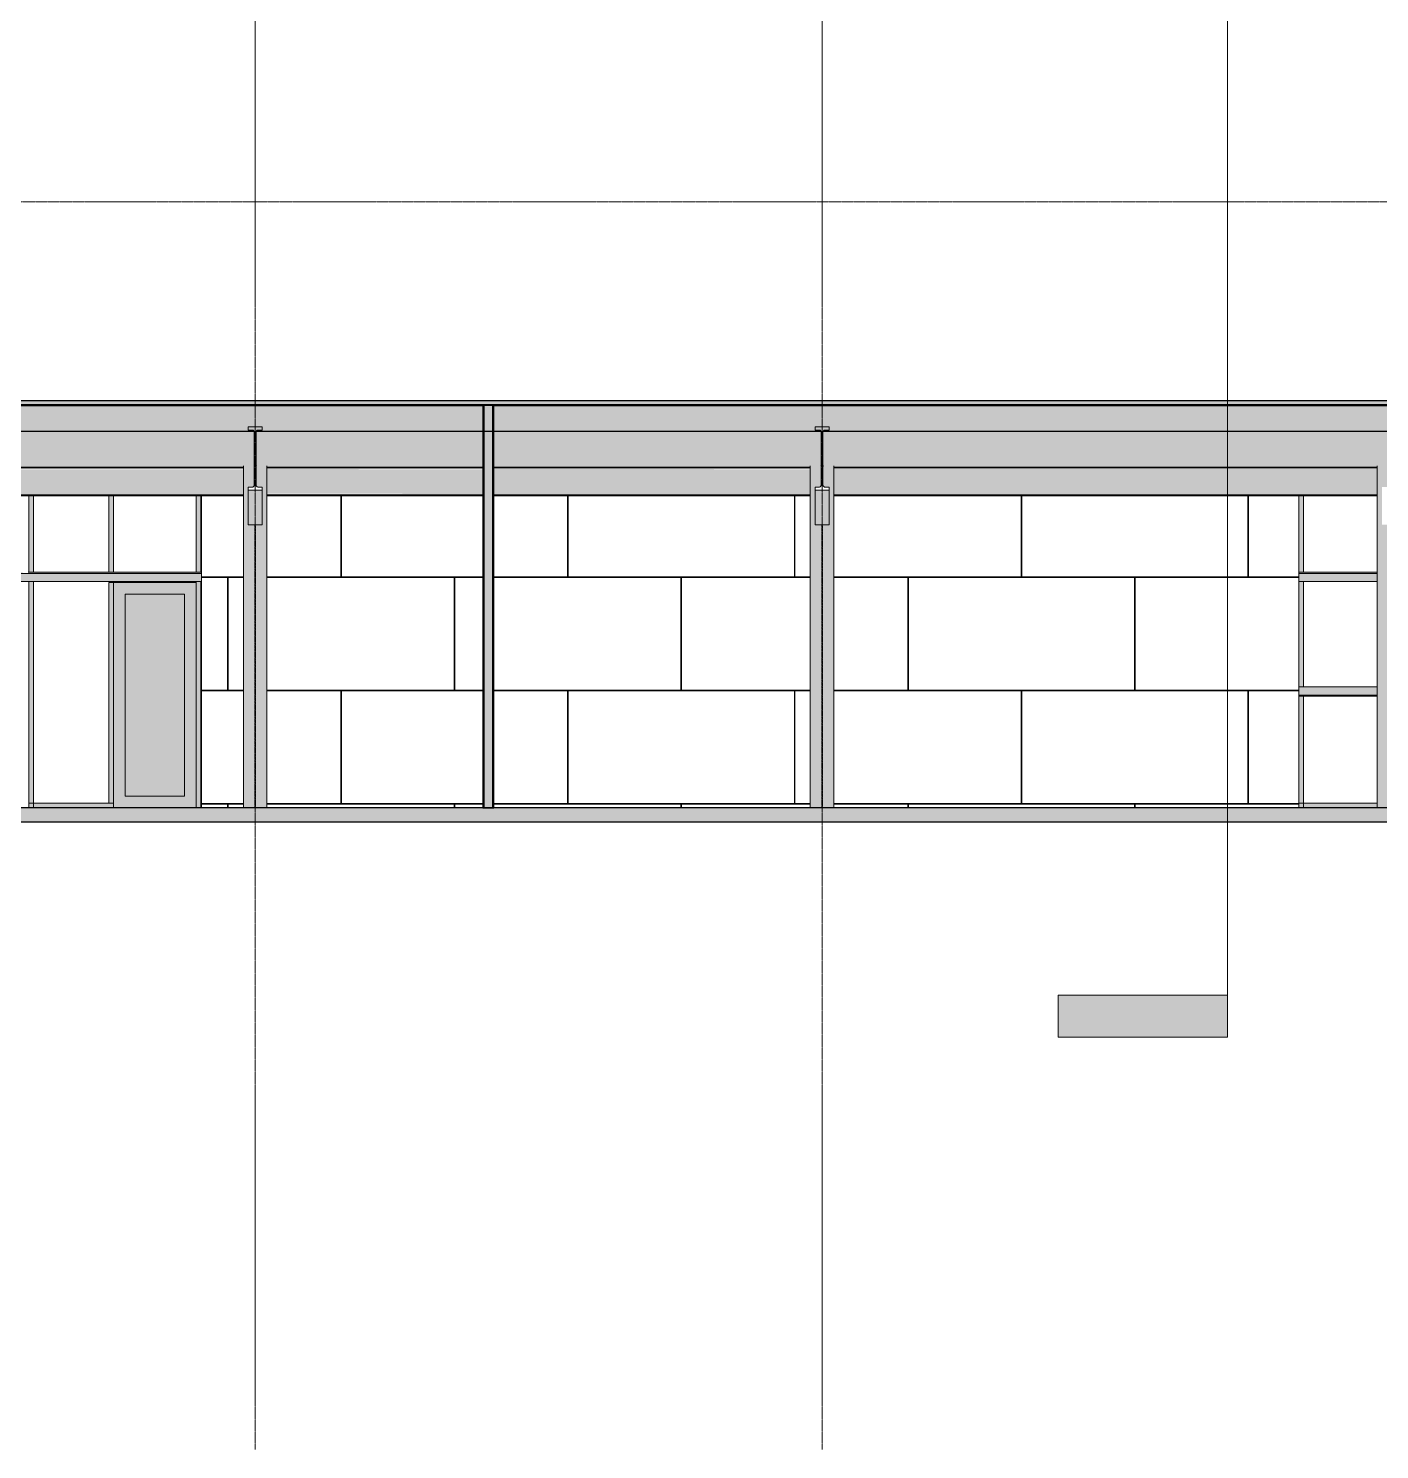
# Model space of a CAD drawing. Header units: inches. Extents: x -23227 to -2744, y -314 to 853.
# Drawn here: x -21723 to -21148, y -273 to 332 of the extents above; entities that cross this region are included whole.
import ezdxf

# ---------------------------------------------------------------- set-up
doc = ezdxf.new("R2010")
doc.units = ezdxf.units.IN
doc.header["$MEASUREMENT"] = 0
for name, pattern in [('Grid Line 1_2_', [0.875, 0.5, -0.125, 0.125, -0.125]), ('Grid Line 1_2__2_', [0.875, 0.5, -0.125, 0.125, -0.125]), ('Hidden 1_8_', [0.1875, 0.125, -0.0625])]:
    doc.linetypes.add(name, pattern=pattern)
for name, color, linetype, lineweight in [('A-CLNG', 13, 'Continuous', 9), ('A-CLNG-PATT', 13, 'Continuous', 9), ('A-DOOR', 31, 'Continuous', 9), ('A-FLOR', 192, 'Continuous', 9), ('A-FLOR-LEVL', 51, 'Continuous', 9), ('A-GLAZ-CWMG', 51, 'Continuous', 9), ('A-ROOF', 132, 'Continuous', 9), ('A-WALL', 113, 'Continuous', 9), ('A-WALL-PATT', 111, 'Continuous', 25), ('G-ANNO-SYMB', 111, 'Continuous', 9), ('I-WALL', 2, 'Continuous', 9), ('L-SITE-WALL', 31, 'Continuous', 9), ('S-BEAM', 12, 'Continuous', 9), ('S-COLS', 52, 'Continuous', 9), ('S-GRID', 1, 'Continuous', 9)]:
    doc.layers.add(name, color=color, linetype=linetype, lineweight=lineweight)
pattern_1 = [(45, (-21811.89, 94.61), (-19.007, 19.007), []), (45, (-21811.89, 123.41), (-19.007, 19.007), [])]

# ---------------------------------------------------------------- blocks, each defined once
blk = doc.blocks.new('Locker Rooms and Restrooms_rvt-1-Section 15')
at = {"layer": 'A-FLOR-LEVL', "linetype": 'Grid Line 1_2__2_'}
blk.add_line((-23227.37, 0), (-20361.6, 0), dxfattribs=at)
blk = doc.blocks.new('Struct_Xcel_Sports Complex_rvt-1-Section 15')
at = {"layer": 'A-FLOR'}
blk.add_hatch(color=254, dxfattribs=at).paths.add_polyline_path([(-22790.8, -6), (-20899.55, -6), (-20899.55, 0), (-22790.8, 0), (-22790.8, -1.56)], flags=0)
at = {"layer": 'A-FLOR', "color": 10, "lineweight": 25}
for p, q in [((-20899.55, 0), (-22790.8, 0)), ((-22790.8, -6), (-20899.55, -6))]:
    blk.add_line(p, q, dxfattribs=at)
blk = doc.blocks.new('W-Wide Flange-Column - B3_D-1279907-Section 15')
at = {"layer": 'S-COLS', "linetype": 'Hidden 1_8_'}
for p, q in [((-21143.96, 120.56), (-21143.96, 0)), ((-21143.65, 0), (-21143.65, 120.56))]:
    blk.add_line(p, q, dxfattribs=at)
blk = doc.blocks.new('W-Wide Flange - 2_-3_ deep-V1-Section 15')
at = {"layer": 'S-BEAM'}
h = blk.add_hatch(dxfattribs=at)
h.set_pattern_fill('FP_1', color=256, style=0, pattern_type=2)
h.set_pattern_definition(pattern_1)
h.paths.add_polyline_path([(-21623.3, 135.21), (-21623.3, 136.57), (-21625.24, 136.59), (-21625.59, 136.76), (-21625.84, 137.07), (-21625.93, 137.46), (-21625.91, 160.18), (-21625.73, 160.53), (-21625.42, 160.78), (-21625.04, 160.87), (-21623.3, 160.87), (-21623.3, 162.23), (-21629.3, 162.23), (-21629.3, 160.87), (-21627.37, 160.85), (-21627.01, 160.68), (-21626.77, 160.37), (-21626.68, 159.98), (-21626.7, 137.26), (-21626.87, 136.9), (-21627.18, 136.66), (-21627.57, 136.57), (-21629.3, 136.57), (-21629.3, 135.21), (-21625.08, 135.21)], flags=0)
for points in [[(-21625.93, 145.29), (-21625.84, 145.74), (-21625.93, 149.8)], [(-21629.3, 120.56), (-21623.3, 120.56), (-21623.3, 135.21), (-21629.3, 135.15)]]:
    blk.add_hatch(color=256, dxfattribs=at).paths.add_polyline_path(points, flags=0)
at = {"layer": 'S-BEAM', "lineweight": 15}
for p, q in [((-21623.3, 162.23), (-21629.3, 162.23)), ((-21629.3, 162.23), (-21629.3, 160.87)), ((-21629.3, 160.87), (-21627.57, 160.87)), ((-21626.68, 159.98), (-21626.68, 137.46)), ((-21625.93, 137.46), (-21625.93, 159.98)), ((-21625.04, 160.87), (-21623.3, 160.87)), ((-21623.3, 160.87), (-21623.3, 162.23)), ((-21627.57, 136.57), (-21629.3, 136.57)), ((-21629.3, 136.57), (-21629.3, 135.21)), ((-21629.3, 135.21), (-21623.3, 135.21)), ((-21623.3, 136.57), (-21625.04, 136.57)), ((-21623.3, 135.21), (-21623.3, 136.57))]:
    blk.add_line(p, q, dxfattribs=at)
at = {"layer": 'S-BEAM'}
for p, q in [((-21629.3, 120.56), (-21629.3, 135.21)), ((-21623.3, 120.56), (-21623.3, 135.21)), ((-21623.3, 120.56), (-21629.3, 120.56))]:
    blk.add_line(p, q, dxfattribs=at)
at = {"layer": 'S-BEAM', "lineweight": 15, "flags": 128}
for points in [[(-21627.57, 160.87), (-21627.37, 160.85), (-21627.18, 160.78), (-21627.01, 160.68), (-21626.87, 160.53), (-21626.77, 160.37), (-21626.7, 160.18), (-21626.68, 159.98)], [(-21625.93, 159.98), (-21625.91, 160.18), (-21625.84, 160.37), (-21625.73, 160.53), (-21625.59, 160.68), (-21625.42, 160.78), (-21625.24, 160.85), (-21625.04, 160.87)], [(-21626.68, 137.46), (-21626.7, 137.26), (-21626.77, 137.07), (-21626.87, 136.9), (-21627.01, 136.76), (-21627.18, 136.66), (-21627.37, 136.59), (-21627.57, 136.57)], [(-21625.04, 136.57), (-21625.24, 136.59), (-21625.42, 136.66), (-21625.59, 136.76), (-21625.73, 136.9), (-21625.84, 137.07), (-21625.91, 137.26), (-21625.93, 137.46)]]:
    blk.add_lwpolyline(points, dxfattribs=at)
at = {"layer": 'S-BEAM'}
for centre, major_axis, start_param, end_param in [((-21627.57, 145.29), (-0.89, 0), 3.141593, 3.665191), ((-21625.04, 145.29), (0.89, 0), 2.617994, 3.141593)]:
    blk.add_ellipse(centre, major_axis=major_axis, ratio=0.999133, start_param=start_param, end_param=end_param, dxfattribs=at)
blk = doc.blocks.new('W-Wide Flange - 2_-3_ deep-V2-Section 15')
at = {"layer": 'S-BEAM'}
h = blk.add_hatch(dxfattribs=at)
h.set_pattern_fill('FP_1', color=256, style=0, pattern_type=2)
h.set_pattern_definition(pattern_1)
h.paths.add_polyline_path([(-21388.05, 135.21), (-21382.05, 135.21), (-21382.05, 136.57), (-21383.99, 136.59), (-21384.34, 136.76), (-21384.59, 137.07), (-21384.68, 137.46), (-21384.66, 160.18), (-21384.48, 160.53), (-21384.17, 160.78), (-21383.79, 160.87), (-21382.05, 160.87), (-21382.05, 162.23), (-21388.05, 162.23), (-21388.05, 160.87), (-21386.12, 160.85), (-21385.76, 160.68), (-21385.52, 160.37), (-21385.43, 159.98), (-21385.45, 137.26), (-21385.62, 136.9), (-21385.93, 136.66), (-21386.32, 136.57), (-21388.05, 136.57)], flags=0)
for points in [[(-21384.68, 145.29), (-21384.59, 145.74), (-21384.68, 149.8)], [(-21382.05, 120.56), (-21382.05, 135.21), (-21388.05, 135.15), (-21388.05, 120.56)]]:
    blk.add_hatch(color=256, dxfattribs=at).paths.add_polyline_path(points, flags=0)
at = {"layer": 'S-BEAM', "lineweight": 15}
for p, q in [((-21382.05, 162.23), (-21388.05, 162.23)), ((-21388.05, 162.23), (-21388.05, 160.87)), ((-21388.05, 160.87), (-21386.32, 160.87)), ((-21385.43, 159.98), (-21385.43, 137.46)), ((-21384.68, 137.46), (-21384.68, 159.98)), ((-21383.79, 160.87), (-21382.05, 160.87)), ((-21382.05, 160.87), (-21382.05, 162.23)), ((-21386.32, 136.57), (-21388.05, 136.57)), ((-21388.05, 136.57), (-21388.05, 135.21)), ((-21388.05, 135.21), (-21382.05, 135.21)), ((-21382.05, 136.57), (-21383.79, 136.57)), ((-21382.05, 135.21), (-21382.05, 136.57))]:
    blk.add_line(p, q, dxfattribs=at)
at = {"layer": 'S-BEAM'}
for p, q in [((-21388.05, 120.56), (-21388.05, 135.21)), ((-21382.05, 120.56), (-21382.05, 135.21)), ((-21382.05, 120.56), (-21388.05, 120.56))]:
    blk.add_line(p, q, dxfattribs=at)
at = {"layer": 'S-BEAM', "lineweight": 15, "flags": 128}
for points in [[(-21386.32, 160.87), (-21386.12, 160.85), (-21385.93, 160.78), (-21385.76, 160.68), (-21385.62, 160.53), (-21385.52, 160.37), (-21385.45, 160.18), (-21385.43, 159.98)], [(-21384.68, 159.98), (-21384.66, 160.18), (-21384.59, 160.37), (-21384.48, 160.53), (-21384.34, 160.68), (-21384.17, 160.78), (-21383.99, 160.85), (-21383.79, 160.87)], [(-21385.43, 137.46), (-21385.45, 137.26), (-21385.52, 137.07), (-21385.62, 136.9), (-21385.76, 136.76), (-21385.93, 136.66), (-21386.12, 136.59), (-21386.32, 136.57)], [(-21383.79, 136.57), (-21383.99, 136.59), (-21384.17, 136.66), (-21384.34, 136.76), (-21384.48, 136.9), (-21384.59, 137.07), (-21384.66, 137.26), (-21384.68, 137.46)]]:
    blk.add_lwpolyline(points, dxfattribs=at)
at = {"layer": 'S-BEAM'}
for centre, major_axis, start_param, end_param in [((-21386.32, 145.29), (-0.89, 0), 3.141593, 3.665191), ((-21383.79, 145.29), (0.89, 0), 2.617994, 3.141593)]:
    blk.add_ellipse(centre, major_axis=major_axis, ratio=0.999133, start_param=start_param, end_param=end_param, dxfattribs=at)
blk = doc.blocks.new('Girt_C - 8_D-1253502-Section 15')
at = {"layer": 'S-BEAM'}
h = blk.add_hatch(color=256, dxfattribs=at)
h.paths.add_polyline_path([(-21988.21, 96.51), (-21945.96, 96.51), (-21940.33, 99.82), (-22036.16, 99.82), (-22030.53, 96.51), (-22026.95, 96.51)], flags=0)
h.paths.add_polyline_path([(-21148.8, 96.51), (-21148.8, 99.82), (-21182.12, 99.82), (-21182.12, 96.51), (-21174.8, 96.51)], flags=0)
h.paths.add_polyline_path([(-22569.22, 96.51), (-22548.05, 96.51), (-22548.05, 98), (-22613.05, 98), (-22613.05, 96.51)], flags=0)
h.paths.add_polyline_path([(-22336.55, 96.51), (-22113.8, 96.51), (-22113.8, 99.82), (-22336.55, 99.82)], flags=0)
h.paths.add_polyline_path([(-21649.18, 96.51), (-21649.18, 99.82), (-21862.55, 99.82), (-21862.55, 96.51), (-21717.08, 96.51)], flags=0)
h.paths.add_polyline_path([(-22032.5, 96.51), (-22038.13, 99.82), (-22103.8, 99.82), (-22103.8, 96.51)], flags=0)
h.paths.add_polyline_path([(-21872.55, 96.51), (-21872.55, 99.82), (-21938.36, 99.82), (-21943.99, 96.51)], flags=0)
h = blk.add_hatch(color=256, dxfattribs=at)
h.paths.add_polyline_path([(-21940.33, 99.82), (-21939.51, 100.3), (-22036.98, 100.3), (-22036.16, 99.82), (-21949.48, 99.82)], flags=0)
h.paths.add_polyline_path([(-21148.8, 99.82), (-21148.8, 100.3), (-21182.12, 100.3), (-21182.12, 99.82), (-21174.8, 99.82)], flags=0)
h.paths.add_polyline_path([(-22259.35, 99.82), (-22113.8, 99.82), (-22113.8, 100.3), (-22336.55, 100.3), (-22336.55, 99.82)], flags=0)
h.paths.add_polyline_path([(-22038.13, 99.82), (-22038.95, 100.3), (-22103.8, 100.3), (-22103.8, 99.82)], flags=0)
h.paths.add_polyline_path([(-21649.18, 99.82), (-21649.18, 100.3), (-21722.93, 100.3), (-21722.93, 99.82), (-21717.08, 99.82)], flags=0)
h.paths.add_polyline_path([(-21725.27, 99.82), (-21725.27, 100.3), (-21862.55, 100.3), (-21862.55, 99.82), (-21794.54, 99.82)], flags=0)
h.paths.add_polyline_path([(-21872.55, 99.82), (-21872.55, 100.3), (-21937.54, 100.3), (-21938.36, 99.82)], flags=0)
h = blk.add_hatch(color=256, dxfattribs=at)
h.paths.add_polyline_path([(-21148.8, 96.32), (-21148.8, 96.51), (-21182.12, 96.49), (-21182.12, 96.32), (-21174.8, 96.32)], flags=0)
h.paths.add_polyline_path([(-22026.95, 96.32), (-21946.18, 96.38), (-21945.96, 96.51), (-22030.4, 96.43), (-22030.21, 96.32)], flags=0)
h.paths.add_polyline_path([(-22259.35, 96.32), (-22113.8, 96.38), (-22113.8, 96.51), (-22336.55, 96.51), (-22336.55, 96.32)], flags=0)
h.paths.add_polyline_path([(-22613.05, 96.32), (-22548.05, 96.39), (-22548.05, 96.51), (-22613.05, 96.51), (-22613.05, 96.33)], flags=0)
h.paths.add_polyline_path([(-21794.54, 96.32), (-21725.27, 96.38), (-21725.27, 96.51), (-21862.55, 96.44), (-21862.55, 96.32)], flags=0)
h.paths.add_polyline_path([(-22103.8, 96.32), (-22032.28, 96.38), (-22032.5, 96.51), (-22103.8, 96.42), (-22103.8, 96.34)], flags=0)
h.paths.add_polyline_path([(-21649.18, 96.32), (-21649.18, 96.51), (-21722.93, 96.45), (-21722.93, 96.32), (-21717.08, 96.32)], flags=0)
h.paths.add_polyline_path([(-21944.31, 96.32), (-21872.55, 96.38), (-21872.55, 96.51), (-21944.11, 96.43), (-21944.26, 96.34)], flags=0)
for p, q in [((-21649.18, 99.82), (-21862.55, 99.82)), ((-21649.18, 100.3), (-21722.93, 100.3)), ((-21148.8, 100.3), (-21182.12, 100.3)), ((-21148.8, 99.82), (-21182.12, 99.82)), ((-21862.55, 96.32), (-21649.18, 96.32)), ((-21182.12, 96.32), (-21148.8, 96.32))]:
    blk.add_line(p, q, dxfattribs=at)
blk = doc.blocks.new('Rectangular Mullion - Exterior 2_ x 4_5_-1146634-Section 15')
at = {"layer": 'A-GLAZ-CWMG'}
blk.add_hatch(color=256, dxfattribs=at).paths.add_polyline_path([(-22336.55, 100.3), (-22334.55, 100.3), (-22334.55, 132.85), (-22336.55, 132.85), (-22336.55, 115.62)], flags=0)
blk.add_line((-22334.55, 100.3), (-22334.55, 132.85), dxfattribs=at)
blk = doc.blocks.new('Rectangular Mullion - Exterior 2_ x 4_5_-V5-Section 15')
at = {"layer": 'A-GLAZ-CWMG'}
h = blk.add_hatch(color=256, dxfattribs=at)
h.paths.add_polyline_path([(-21182.12, 0), (-21180.12, 0), (-21180.12, 47.57), (-21182.12, 47.57)], flags=0)
h.paths.add_polyline_path([(-21182.12, 51.55), (-21180.12, 51.55), (-21180.12, 96.32), (-21182.12, 96.32), (-21182.12, 76.56)], flags=0)
for p, q in [((-21180.12, 51.53), (-21180.12, 96.32)), ((-21180.12, 0), (-21180.12, 47.57))]:
    blk.add_line(p, q, dxfattribs=at)
blk = doc.blocks.new('W-Wide Flange - W12X19-1098423-Section 15')
at = {"layer": 'S-BEAM'}
h = blk.add_hatch(color=256, dxfattribs=at)
h.paths.add_polyline_path([(-22538.05, 144.7), (-22356.05, 144.7), (-22356.05, 145.05), (-22538.05, 145.05), (-22538.05, 144.92)], flags=0)
h.paths.add_polyline_path([(-21852.65, 144.7), (-21631.3, 144.7), (-21631.3, 145.05), (-21862.55, 145.05), (-21862.55, 144.7), (-21862.33, 144.7)], flags=0)
h.paths.add_polyline_path([(-20908.05, 144.7), (-20908.05, 145.05), (-21138.8, 145.05), (-21138.8, 144.7), (-20908.51, 144.7)], flags=0)
h.paths.add_polyline_path([(-22344.05, 144.7), (-22113.8, 144.7), (-22113.8, 145.05), (-22344.05, 145.05), (-22344.05, 144.92)], flags=0)
h.paths.add_polyline_path([(-21148.8, 144.7), (-21148.8, 145.05), (-21380.05, 145.05), (-21380.05, 144.7), (-21155.44, 144.7)], flags=0)
h.paths.add_polyline_path([(-21390.05, 144.7), (-21390.05, 145.05), (-21524.68, 145.05), (-21524.68, 144.7), (-21407.21, 144.7)], flags=0)
h.paths.add_polyline_path([(-22103.8, 144.7), (-21872.55, 144.7), (-21872.55, 145.05), (-22103.8, 145.05), (-22103.8, 144.92)], flags=0)
h.paths.add_polyline_path([(-21529.43, 144.7), (-21529.43, 145.05), (-21621.3, 145.05), (-21621.3, 144.7), (-21562.14, 144.7)], flags=0)
h = blk.add_hatch(color=256, dxfattribs=at)
h.paths.add_polyline_path([(-22538.05, 144.18), (-22356.05, 144.18), (-22356.05, 144.7), (-22538.05, 144.62), (-22538.05, 144.3)], flags=0)
h.paths.add_polyline_path([(-21484.67, 144.18), (-21390.05, 144.21), (-21390.05, 144.7), (-21524.68, 144.63), (-21524.68, 144.18), (-21523.41, 144.18)], flags=0)
h.paths.add_polyline_path([(-21862.55, 144.18), (-21631.3, 144.23), (-21631.3, 144.7), (-21862.55, 144.63), (-21862.55, 144.25)], flags=0)
h.paths.add_polyline_path([(-21621.3, 144.18), (-21529.43, 144.22), (-21529.43, 144.7), (-21621.3, 144.63), (-21621.3, 144.23)], flags=0)
h.paths.add_polyline_path([(-20908.05, 144.18), (-20908.05, 144.7), (-21138.8, 144.63), (-21138.8, 144.18), (-20908.51, 144.18)], flags=0)
h.paths.add_polyline_path([(-22344.05, 144.18), (-22113.8, 144.26), (-22113.8, 144.7), (-22344.05, 144.63), (-22344.05, 144.28)], flags=0)
h.paths.add_polyline_path([(-21872.55, 144.18), (-21872.55, 144.7), (-22103.8, 144.63), (-22103.8, 144.18), (-21891.38, 144.18)], flags=0)
h.paths.add_polyline_path([(-21380.05, 144.18), (-21148.8, 144.19), (-21148.8, 144.7), (-21380.05, 144.63), (-21380.05, 144.21)], flags=0)
h = blk.add_hatch(color=256, dxfattribs=at)
h.paths.add_polyline_path([(-21631.3, 133.73), (-21631.3, 144.18), (-21862.55, 144.18), (-21862.55, 133.73), (-21639.61, 133.73)], flags=0)
h.paths.add_polyline_path([(-21523.41, 133.73), (-21390.05, 133.73), (-21390.05, 144.18), (-21524.68, 144.18), (-21524.68, 133.73)], flags=0)
h.paths.add_polyline_path([(-21529.43, 133.73), (-21529.43, 144.18), (-21621.3, 144.18), (-21621.3, 133.73), (-21562.14, 133.73)], flags=0)
h.paths.add_polyline_path([(-20908.05, 133.73), (-20908.05, 144.18), (-21138.8, 144.18), (-21138.8, 133.73), (-20913.35, 133.73)], flags=0)
h.paths.add_polyline_path([(-21380.05, 133.73), (-21148.8, 133.73), (-21148.8, 144.18), (-21380.05, 144.18), (-21380.05, 135.15)], flags=0)
h.paths.add_polyline_path([(-21910.75, 133.73), (-21872.55, 133.73), (-21872.55, 144.18), (-22103.8, 144.18), (-22103.8, 133.73), (-21949.48, 133.73)], flags=0)
h.paths.add_polyline_path([(-22113.8, 133.73), (-22113.8, 144.18), (-22344.05, 144.18), (-22344.05, 133.73), (-22143.15, 133.73)], flags=0)
h.paths.add_polyline_path([(-22538.05, 133.73), (-22356.05, 133.73), (-22356.05, 144.18), (-22538.05, 144.18), (-22538.05, 135.15)], flags=0)
h = blk.add_hatch(color=256, dxfattribs=at)
h.paths.add_polyline_path([(-21484.67, 133.2), (-21390.05, 133.27), (-21390.05, 133.73), (-21524.68, 133.73), (-21524.68, 133.2), (-21523.41, 133.2)], flags=0)
h.paths.add_polyline_path([(-20908.05, 133.2), (-20908.05, 133.73), (-21138.8, 133.73), (-21138.8, 133.2), (-20913.35, 133.2)], flags=0)
h.paths.add_polyline_path([(-21910.75, 133.2), (-21872.55, 133.27), (-21872.55, 133.73), (-22103.8, 133.68), (-22103.8, 133.2), (-21949.48, 133.2)], flags=0)
h.paths.add_polyline_path([(-21862.55, 133.2), (-21631.3, 133.27), (-21631.3, 133.73), (-21862.55, 133.66), (-21862.55, 133.21)], flags=0)
h.paths.add_polyline_path([(-22538.05, 133.2), (-22356.05, 133.27), (-22356.05, 133.73), (-22538.05, 133.71), (-22538.05, 133.22)], flags=0)
h.paths.add_polyline_path([(-21148.8, 133.2), (-21148.8, 133.73), (-21380.05, 133.73), (-21380.05, 133.2), (-21174.8, 133.2)], flags=0)
h.paths.add_polyline_path([(-21621.3, 133.2), (-21529.43, 133.27), (-21529.43, 133.73), (-21621.3, 133.64), (-21621.3, 133.21)], flags=0)
h.paths.add_polyline_path([(-22113.8, 133.2), (-22113.8, 133.73), (-22344.05, 133.7), (-22344.05, 133.2), (-22143.15, 133.2)], flags=0)
h = blk.add_hatch(color=256, dxfattribs=at)
h.paths.add_polyline_path([(-21639.61, 132.85), (-21631.3, 132.85), (-21631.3, 133.2), (-21862.55, 133.2), (-21862.55, 132.85), (-21678.34, 132.85)], flags=0)
h.paths.add_polyline_path([(-20908.05, 132.85), (-20908.05, 133.2), (-21138.8, 133.2), (-21138.8, 132.85), (-20913.35, 132.85)], flags=0)
h.paths.add_polyline_path([(-22530.49, 132.85), (-22356.05, 132.85), (-22356.05, 133.2), (-22538.05, 133.2), (-22538.05, 132.85)], flags=0)
h.paths.add_polyline_path([(-22344.05, 132.85), (-22113.8, 132.85), (-22113.8, 133.2), (-22344.05, 133.2)], flags=0)
h.paths.add_polyline_path([(-21148.8, 132.85), (-21148.8, 133.2), (-21380.05, 133.2), (-21380.05, 132.85), (-21174.8, 132.85)], flags=0)
h.paths.add_polyline_path([(-22103.8, 132.85), (-21872.55, 132.85), (-21872.55, 133.2), (-22103.8, 133.2)], flags=0)
h.paths.add_polyline_path([(-21390.05, 132.85), (-21390.05, 133.2), (-21524.68, 133.2), (-21524.68, 132.85), (-21407.21, 132.85)], flags=0)
h.paths.add_polyline_path([(-21529.43, 132.85), (-21529.43, 133.2), (-21621.3, 133.2), (-21621.3, 132.85), (-21562.14, 132.85)], flags=0)
for p, q in [((-21631.3, 145.05), (-21862.55, 145.05)), ((-21631.3, 144.7), (-21862.55, 144.7)), ((-21529.43, 145.05), (-21621.3, 145.05)), ((-21529.43, 144.7), (-21621.3, 144.7)), ((-21390.05, 145.05), (-21524.68, 145.05)), ((-21390.05, 144.7), (-21524.68, 144.7)), ((-21148.8, 145.05), (-21380.05, 145.05)), ((-21148.8, 144.7), (-21380.05, 144.7)), ((-21862.55, 133.2), (-21631.3, 133.2)), ((-21621.3, 133.2), (-21529.43, 133.2)), ((-21524.68, 133.2), (-21390.05, 133.2)), ((-21380.05, 133.2), (-21148.8, 133.2)), ((-21631.3, 132.85), (-21862.55, 132.85)), ((-21529.43, 132.85), (-21621.3, 132.85)), ((-21390.05, 132.85), (-21524.68, 132.85)), ((-21148.8, 132.85), (-21380.05, 132.85))]:
    blk.add_line(p, q, dxfattribs=at)
blk = doc.blocks.new('Girt_C - 8_D-1267882-Section 15')
at = {"layer": 'S-BEAM'}
for points in [[(-21174.8, 51.37), (-21148.8, 51.4), (-21148.8, 51.55), (-21182.12, 51.49), (-21182.12, 51.37)], [(-21148.8, 48.05), (-21148.8, 51.37), (-21182.12, 51.37), (-21182.12, 48.05), (-21174.8, 48.05)], [(-21148.8, 47.57), (-21148.8, 48.05), (-21182.12, 48.05), (-21182.12, 47.57), (-21174.8, 47.57)], [(-21148.8, 47.57), (-21148.8, 47.57), (-21174.8, 47.57)]]:
    blk.add_hatch(color=256, dxfattribs=at).paths.add_polyline_path(points, flags=0)
for p, q in [((-21148.8, 51.55), (-21182.12, 51.55)), ((-21182.12, 48.05), (-21148.8, 48.05)), ((-21148.8, 47.57), (-21182.12, 47.57))]:
    blk.add_line(p, q, dxfattribs=at)
blk = doc.blocks.new('Rectangular Mullion - Exterior 2_ x 4_5_-V8-Section 15')
at = {"layer": 'A-GLAZ-CWMG'}
blk.add_hatch(color=256, dxfattribs=at).paths.add_polyline_path([(-21174.8, 0), (-21148.8, 0), (-21148.8, 2), (-21182.12, 2), (-21182.12, 0)], flags=0)
blk.add_line((-21148.8, 2), (-21182.12, 2), dxfattribs=at)
blk = doc.blocks.new('Door_Single_Storefront - one-1142389-Section 15')
at = {"layer": 'A-DOOR'}
h = blk.add_hatch(color=256, dxfattribs=at)
h.paths.add_polyline_path([(-21686.62, 0), (-21651.43, 0), (-21651.43, 96), (-21686.62, 96), (-21686.62, 2)], flags=0)
h.paths.add_polyline_path([(-21656.43, 5), (-21681.62, 5), (-21681.62, 91), (-21656.43, 91), (-21656.43, 76.56)], flags=0)
blk.add_hatch(color=256, dxfattribs=at).paths.add_polyline_path([(-21681.62, 5), (-21656.43, 5), (-21656.43, 91), (-21681.62, 91), (-21681.62, 30.19)], flags=0)
for p, q in [((-21651.43, 96), (-21686.62, 96)), ((-21681.62, 5), (-21681.62, 91)), ((-21681.62, 91), (-21656.43, 91)), ((-21656.43, 91), (-21656.43, 5)), ((-21656.43, 5), (-21681.62, 5))]:
    blk.add_line(p, q, dxfattribs=at)
blk = doc.blocks.new('Rectangular Mullion - Exterior 2_ x 4_5_-1354325-Section 15')
at = {"layer": 'A-GLAZ-CWMG'}
blk.add_hatch(color=256, dxfattribs=at).paths.add_polyline_path([(-21717.08, 0), (-21686.62, 0), (-21686.62, 2), (-21722.68, 2), (-21722.68, 0)], flags=0)
for p, q in [((-21722.68, 0), (-21722.68, 2)), ((-21722.68, 2), (-21686.62, 2)), ((-21686.62, 2), (-21686.62, 0))]:
    blk.add_line(p, q, dxfattribs=at)
blk = doc.blocks.new('Rectangular Mullion - Exterior 2_ x 4_5_-1212758-Section 15')
at = {"layer": 'A-GLAZ-CWMG'}
blk.add_hatch(color=256, dxfattribs=at).paths.add_polyline_path([(-21722.68, 0), (-21720.68, 0), (-21720.68, 96.32), (-21722.68, 96.32), (-21722.68, 76.56)], flags=0)
for p, q in [((-21722.68, 96.32), (-21722.68, 0)), ((-21720.68, 96.32), (-21720.68, 0))]:
    blk.add_line(p, q, dxfattribs=at)
blk = doc.blocks.new('Rectangular Mullion - Exterior 2_ x 4_5_-1212759-Section 15')
at = {"layer": 'A-GLAZ-CWMG'}
blk.add_hatch(color=256, dxfattribs=at).paths.add_polyline_path([(-21722.68, 100.3), (-21720.68, 100.3), (-21720.68, 132.85), (-21722.68, 132.85), (-21722.68, 115.62)], flags=0)
for p, q in [((-21722.68, 132.85), (-21722.68, 100.3)), ((-21720.68, 132.85), (-21720.68, 100.3))]:
    blk.add_line(p, q, dxfattribs=at)
blk = doc.blocks.new('Rectangular Mullion - Exterior 2_ x 4_5_-1142371-Section 15')
at = {"layer": 'A-GLAZ-CWMG'}
blk.add_hatch(color=256, dxfattribs=at).paths.add_polyline_path([(-21651.43, 100.3), (-21649.43, 100.3), (-21649.43, 132.85), (-21651.43, 132.85), (-21651.43, 115.62)], flags=0)
for p, q in [((-21651.43, 100.3), (-21651.43, 132.85)), ((-21649.43, 100.3), (-21649.43, 132.85))]:
    blk.add_line(p, q, dxfattribs=at)
blk = doc.blocks.new('Rectangular Mullion - Exterior 2_ x 4_5_-1305178-Section 15')
at = {"layer": 'A-GLAZ-CWMG'}
blk.add_hatch(color=256, dxfattribs=at).paths.add_polyline_path([(-21649.43, 0), (-21649.43, 96.32), (-21651.43, 96.32), (-21651.43, 0)], flags=0)
for p, q in [((-21651.43, 0), (-21651.43, 96.32)), ((-21649.43, 0), (-21649.43, 96.32))]:
    blk.add_line(p, q, dxfattribs=at)
blk = doc.blocks.new('Rectangular Mullion - Exterior 2_ x 4_5_-827470-Section 15')
at = {"layer": 'A-GLAZ-CWMG'}
blk.add_hatch(color=256, dxfattribs=at).paths.add_polyline_path([(-22578.24, 2), (-22578.24, 96), (-22580.24, 96), (-22580.24, 2)], flags=0)
for p, q in [((-22580.24, 96), (-22578.24, 96)), ((-22580.24, 96), (-22580.24, 2)), ((-22578.24, 96), (-22578.24, 2)), ((-22578.24, 2), (-22580.24, 2))]:
    blk.add_line(p, q, dxfattribs=at)
blk = doc.blocks.new('Rectangular Mullion - Exterior 2_ x 4_5_-1142358-Section 15')
at = {"layer": 'A-GLAZ-CWMG'}
blk.add_hatch(color=256, dxfattribs=at).paths.add_polyline_path([(-21688.62, 100.3), (-21686.62, 100.3), (-21686.62, 132.85), (-21688.62, 132.85), (-21688.62, 115.62)], flags=0)
for p, q in [((-21688.62, 132.85), (-21688.62, 100.3)), ((-21686.62, 132.85), (-21686.62, 100.3))]:
    blk.add_line(p, q, dxfattribs=at)
blk = doc.blocks.new('Section - 3_32_ x 3_8_-18514-Section 15')
at = {"layer": 'G-ANNO-SYMB'}
blk.add_hatch(color=256, dxfattribs=at).paths.add_polyline_path([(-22344.83, -79.66), (-22272.83, -79.66), (-22272.83, -97.66), (-22344.83, -97.66)], flags=0)
for p, q in [((-22344.83, -79.66), (-22344.83, -97.66)), ((-22272.83, -79.66), (-22344.83, -79.66)), ((-22272.83, -97.66), (-22272.83, -79.66)), ((-22344.83, -97.66), (-22272.83, -97.66))]:
    blk.add_line(p, q, dxfattribs=at)

msp = doc.modelspace()

# ---------------------------------------------------------------- hatches: boundary and pattern name
at = {"layer": 'A-CLNG-PATT'}
h = msp.add_hatch(dxfattribs=at)
h.set_pattern_fill('FP_3', color=256, style=0, pattern_type=2)
h.set_pattern_definition([(161.57, (-21810.93, 95.57), (-7.6802237, -0.0009796), [0, -54.643, 6.067, 0]), (18.43, (-21812.85, 95.57), (-7.6802237, 0.0009796), [0, -54.643, 6.067, 0]), (108.43, (-21810.93, 95.57), (3.838295, -19.2013653), [18.211, -42.499]), (71.57, (-21812.85, 95.57), (3.838295, 19.2013653), [18.211, -42.499])])
h.paths.add_polyline_path([(-21872.01223, 160.3484), (-20900.30281, 160.3484), (-20900.30281, 171.60816), (-22786.55281, 171.60816), (-22786.55281, 160.3484), (-21891.3791, 160.3484)], flags=0)
at = {"layer": 'A-CLNG-PATT', "lineweight": 5}
h = msp.add_hatch(color=256, dxfattribs=at)
h.paths.add_polyline_path([(-20907.55281, 144.98242), (-20907.55281, 145.44076), (-20905.55281, 145.44076), (-20905.55281, 148.57872), (-20903.61977, 148.60106), (-20903.2629, 148.77306), (-20903.01412, 149.08822), (-20903.01595, 160.3484), (-21143.34551, 160.3484), (-21143.33985, 145.63867), (-21138.80281, 145.63867), (-21138.80281, 145.05208), (-20908.05281, 144.98242)], flags=0)
h.paths.add_polyline_path([(-22103.80281, 145.05208), (-21872.55281, 145.05208), (-21872.55281, 145.63867), (-21868.01576, 145.66098), (-21868.01595, 160.3484), (-22108.34551, 160.3484), (-22108.33985, 145.63867), (-22103.80281, 145.63867)], flags=0)
h.paths.add_polyline_path([(-22356.05281, 145.05208), (-22356.05281, 145.65951), (-22350.51576, 145.68178), (-22350.51595, 160.3484), (-22542.59551, 160.3484), (-22542.59151, 149.27409), (-22540.67781, 149.27409), (-22540.67781, 145.63867), (-22538.05281, 145.63867), (-22538.05281, 145.05208), (-22356.1841, 145.05208)], flags=0)
h.paths.add_polyline_path([(-21484.67473, 145.05208), (-21390.05281, 145.05208), (-21390.05281, 145.63867), (-21385.51576, 145.66098), (-21385.51595, 160.3484), (-21524.67781, 160.3484), (-21524.67781, 145.05208), (-21523.40848, 145.05208)], flags=0)
h.paths.add_polyline_path([(-21380.05281, 145.05208), (-21148.80281, 145.05208), (-21148.80281, 145.63867), (-21144.26576, 145.66098), (-21144.26595, 160.3484), (-21384.59551, 160.3484), (-21384.58985, 145.63867), (-21380.05281, 145.63867)], flags=0)
h.paths.add_polyline_path([(-21529.42781, 145.05208), (-21529.42781, 160.3484), (-21625.84551, 160.3484), (-21625.83985, 145.63867), (-21621.30281, 145.63867), (-21621.30281, 145.05208), (-21562.14223, 145.05208)], flags=0)
h.paths.add_polyline_path([(-21862.55281, 145.05208), (-21631.30281, 145.05208), (-21631.30281, 145.63867), (-21626.76576, 145.66098), (-21626.76595, 160.3484), (-21867.09551, 160.3484), (-21867.08985, 145.63867), (-21862.55281, 145.63867)], flags=0)
h.paths.add_polyline_path([(-22344.05281, 145.05208), (-22113.80281, 145.05208), (-22113.80281, 145.63867), (-22109.26576, 145.66098), (-22109.26595, 160.3484), (-22349.59551, 160.3484), (-22349.58985, 145.65951), (-22344.05281, 145.65951)], flags=0)
h.paths.add_polyline_path([(-20900.30281, 148.57872), (-20900.30281, 160.3484), (-20902.09551, 160.3484), (-20902.03292, 148.9926), (-20901.84272, 148.77306), (-20901.48585, 148.60106), (-20901.28781, 148.57872)], flags=0)
h.paths.add_polyline_path([(-22695.10441, 149.19596), (-22543.51411, 149.27409), (-22543.51595, 160.3484), (-22782.84551, 160.3484), (-22782.83967, 149.19596), (-22704.78785, 149.19596)], flags=0)
h.paths.add_polyline_path([(-22783.76595, 149.19596), (-22783.76399, 149.27128), (-22783.76595, 160.3484), (-22786.55281, 160.3484), (-22786.55281, 149.19596)], flags=0)
at = {"layer": 'A-ROOF'}
msp.add_hatch(color=256, dxfattribs=at).paths.add_polyline_path([(-20890.55281, 171.23837), (-20889.05281, 171.23837), (-20889.05281, 173.2401), (-22425.46739, 173.2401), (-22425.46739, 173.00096), (-22484.96739, 173.00096), (-22484.96739, 173.2401), (-22786.55281, 173.2401), (-22786.55281, 171.23837), (-20891.55281, 171.23837)], flags=0)
at = {"layer": 'A-WALL-PATT', "lineweight": 9}
h = msp.add_hatch(dxfattribs=at)
h.set_pattern_fill('FP_7', color=256, style=0, pattern_type=2)
h.set_pattern_definition([(90, (-21348.74, -143), (-193, -193), [48, -145]), (180, (-21348.74, -143), (-2e-14, -193), [96.25, -96.75]), (270, (-21444.99, -95), (-193, -193), [48, -145]), (180, (-21348.74, -95), (-2e-14, -193), [96.25, -96.75]), (270, (-21445.24, -95), (-193, -193), [48, -145]), (180, (-21445.24, -95), (-2e-14, -193), [96.25, -96.75]), (90, (-21541.49, -143), (-193, -193), [48, -145]), (180, (-21445.24, -143), (-2e-14, -193), [96.25, -96.75]), (90, (-21396.74, -94.75), (-193, -193), [48, -145]), (180, (-21348.49, -94.75), (-2e-14, -193), [48.25, -144.75]), (180, (-21348.49, -46.75), (-2e-14, -193), [48.25, -144.75]), (90, (-21493.24, -94.75), (-193, -193), [48, -145]), (180, (-21396.99, -94.75), (-2e-14, -193), [96.25, -96.75]), (270, (-21396.99, -46.75), (-193, -193), [48, -145]), (180, (-21396.99, -46.75), (-2e-14, -193), [96.25, -96.75]), (180, (-21493.49, -94.75), (-2e-14, -193), [48, -145]), (270, (-21493.49, -46.75), (-193, -193), [48, -145]), (180, (-21493.49, -46.75), (-2e-14, -193), [48, -145]), (90, (-21348.74, -46.5), (-193, -193), [48, -145]), (180, (-21348.74, -46.5), (-2e-14, -193), [96.25, -96.75]), (270, (-21444.99, 1.5), (-193, -193), [48, -145]), (180, (-21348.74, 1.5), (-2e-14, -193), [96.25, -96.75]), (270, (-21445.24, 1.5), (-193, -193), [48, -145]), (180, (-21445.24, 1.5), (-2e-14, -193), [96.25, -96.75]), (270, (-21541.49, 1.5), (-193, -193), [48, -145]), (180, (-21445.24, -46.5), (-2e-14, -193), [96.25, -96.75]), (90, (-21396.74, 1.75), (-193, -193), [48, -145]), (180, (-21348.49, 1.75), (-2e-14, -193), [48.25, -144.75]), (180, (-21348.49, 49.75), (-2e-14, -193), [48.25, -144.75]), (90, (-21493.24, 1.75), (-193, -193), [48, -145]), (180, (-21396.99, 1.75), (-2e-14, -193), [96.25, -96.75]), (270, (-21396.99, 49.75), (-193, -193), [48, -145]), (180, (-21396.99, 49.75), (-2e-14, -193), [96.25, -96.75]), (180, (-21493.49, 1.75), (-2e-14, -193), [48, -145]), (270, (-21493.49, 49.75), (-193, -193), [48, -145]), (180, (-21493.49, 49.75), (-2e-14, -193), [48, -145])])
h.paths.add_polyline_path([(-21649.17781, 0), (-21631.30281, 0), (-21631.30281, 132.85208), (-21649.17781, 132.85208), (-21649.17781, 76.56193)], flags=0)
h.paths.add_polyline_path([(-21329.73973, 0), (-21182.11531, 0), (-21182.11531, 132.85208), (-21380.05281, 132.85208), (-21380.05281, 0)], flags=0)
h.paths.add_polyline_path([(-21621.30281, 0), (-21529.42781, 0), (-21529.42781, 132.85208), (-21621.30281, 132.85208), (-21621.30281, 76.56193)], flags=0)
h.paths.add_polyline_path([(-21484.67473, 0), (-21390.05281, 0), (-21390.05281, 132.85208), (-21524.67781, 132.85208), (-21524.67781, 0)], flags=0)
at = {"layer": 'I-WALL', "lineweight": 5}
msp.add_hatch(color=256, dxfattribs=at).paths.add_polyline_path([(-21525.30281, 0), (-21525.30281, 171.23837), (-21528.80281, 171.23837), (-21528.80281, 0)], flags=0)
at = {"layer": 'S-COLS', "lineweight": 5}
for points in [[(-21621.30281, 0), (-21621.30281, 145.63867), (-21625.84911, 145.63867), (-21625.92781, 145.29183), (-21625.9055, 137.26087), (-21625.73364, 136.9037), (-21625.42397, 136.65652), (-21625.03781, 136.56831), (-21623.30281, 136.56831), (-21623.30281, 120.56329), (-21629.30281, 120.56329), (-21629.30281, 136.56831), (-21627.36977, 136.59064), (-21627.0129, 136.76265), (-21626.76595, 137.07259), (-21626.67781, 137.45908), (-21626.75651, 145.63867), (-21631.30281, 145.63867), (-21631.30281, 0)], [(-21380.05281, 0), (-21380.05281, 145.63867), (-21384.59911, 145.63867), (-21384.67781, 145.29183), (-21384.6555, 137.26087), (-21384.48364, 136.9037), (-21384.17397, 136.65652), (-21383.78781, 136.56831), (-21382.05281, 136.56831), (-21382.05281, 120.56329), (-21388.05281, 120.56329), (-21388.05281, 136.56831), (-21386.11977, 136.59064), (-21385.7629, 136.76265), (-21385.51595, 137.07259), (-21385.42781, 137.45908), (-21385.50651, 145.63867), (-21390.05281, 145.63867), (-21390.05281, 0)], [(-21145.75441, 0), (-21138.80281, 0), (-21138.80281, 145.63867), (-21143.34911, 145.63867), (-21143.42781, 145.29183), (-21143.4055, 137.26087), (-21143.23364, 136.9037), (-21142.92397, 136.65652), (-21142.53781, 136.56831), (-21140.80281, 136.56831), (-21140.80281, 120.56329), (-21146.80281, 120.56329), (-21146.80281, 136.56831), (-21144.86977, 136.59064), (-21144.5129, 136.76265), (-21144.26595, 137.07259), (-21144.17781, 137.45908), (-21144.25651, 145.63867), (-21148.80281, 145.63867), (-21148.80281, 0)]]:
    msp.add_hatch(color=256, dxfattribs=at).paths.add_polyline_path(points, flags=0)

# ---------------------------------------------------------------- linework, layer by layer
at = {"layer": 'A-CLNG', "lineweight": 25}
for p, q in [((-20900.30281, 171.60816), (-22786.55281, 171.60816)), ((-22786.55281, 160.3484), (-20900.30281, 160.3484))]:
    msp.add_line(p, q, dxfattribs=at)
at = {"layer": 'A-FLOR-LEVL', "linetype": 'Grid Line 1_2_'}
for p, q in [((-23227.3711, 258), (-20361.60083, 258)), ((-23227.3711, 0), (-20361.60083, 0))]:
    msp.add_line(p, q, dxfattribs=at)
at = {"layer": 'A-ROOF', "lineweight": 25}
for p, q in [((-22786.55281, 171.23837), (-21529.42781, 171.23837)), ((-20889.05281, 173.2401), (-22425.46739, 173.2401)), ((-21524.67781, 171.23837), (-20900.30281, 171.23837))]:
    msp.add_line(p, q, dxfattribs=at)
at = {"layer": 'A-WALL'}
for p, q in [((-21524.67781, 171.23837), (-21529.42781, 171.23837)), ((-21528.80281, 171.23837), (-21528.80281, 0)), ((-21525.30281, 171.23837), (-21525.30281, 0))]:
    msp.add_line(p, q, dxfattribs=at)
at = {"layer": 'G-ANNO-SYMB'}
msp.add_line((-21212.52261, 737.15708), (-21212.52261, -79.66081), dxfattribs=at)
at = {"layer": 'I-WALL', "lineweight": 25}
for p, q in [((-21529.42781, 171.23837), (-21529.42781, 0)), ((-21524.67781, 0), (-21524.67781, 171.23837)), ((-21529.42781, 0), (-21524.67781, 0))]:
    msp.add_line(p, q, dxfattribs=at)
at = {"layer": 'L-SITE-WALL'}
for p, q in [((-21649.17781, 132.85208), (-21649.17781, 0)), ((-21182.11531, 0), (-21182.11531, 132.85208))]:
    msp.add_line(p, q, dxfattribs=at)
at = {"layer": 'S-COLS'}
for p, q in [((-21631.30281, 0), (-21631.30281, 145.63867)), ((-21621.30281, 145.63867), (-21621.30281, 0)), ((-21390.05281, 0), (-21390.05281, 145.63867)), ((-21380.05281, 145.63867), (-21380.05281, 0)), ((-21148.80281, 0), (-21148.80281, 145.63867))]:
    msp.add_line(p, q, dxfattribs=at)
at = {"layer": 'S-GRID', "linetype": 'Grid Line 1_2_'}
for p, q in [((-21626.30281, -273.16081), (-21626.30281, 738.65708)), ((-21626.30281, -273.16081), (-21626.30281, 738.65708)), ((-21385.05281, -273.16081), (-21385.05281, 738.65708)), ((-21385.05281, -273.16081), (-21385.05281, 738.65708))]:
    msp.add_line(p, q, dxfattribs=at)

# ---------------------------------------------------------------- block references
at = {"layer": 'A-DOOR'}
msp.add_blockref('Door_Single_Storefront - one-1142389-Section 15', (0, 0), dxfattribs=at)
at = {"layer": 'A-GLAZ-CWMG'}
for name, p in [('Rectangular Mullion - Exterior 2_ x 4_5_-1212759-Section 15', (0, 0)), ('Rectangular Mullion - Exterior 2_ x 4_5_-1142358-Section 15', (0, 0)), ('Rectangular Mullion - Exterior 2_ x 4_5_-1142371-Section 15', (0, 0)), ('Rectangular Mullion - Exterior 2_ x 4_5_-1146634-Section 15', (1154.4375, 0)), ('Rectangular Mullion - Exterior 2_ x 4_5_-1212758-Section 15', (0, 0)), ('Rectangular Mullion - Exterior 2_ x 4_5_-827470-Section 15', (891.625, 0)), ('Rectangular Mullion - Exterior 2_ x 4_5_-1305178-Section 15', (0, 0)), ('Rectangular Mullion - Exterior 2_ x 4_5_-V5-Section 15', (0, 0)), ('Rectangular Mullion - Exterior 2_ x 4_5_-1354325-Section 15', (0, 0)), ('Rectangular Mullion - Exterior 2_ x 4_5_-V8-Section 15', (0, 0))]:
    msp.add_blockref(name, p, dxfattribs=at)
at = {"layer": 'G-ANNO-SYMB'}
msp.add_blockref('Section - 3_32_ x 3_8_-18514-Section 15', (1060.31048, 0), dxfattribs=at)
at = {"layer": 'S-BEAM'}
for name in ['W-Wide Flange - 2_-3_ deep-V1-Section 15', 'W-Wide Flange - 2_-3_ deep-V2-Section 15', 'W-Wide Flange - W12X19-1098423-Section 15', 'Girt_C - 8_D-1253502-Section 15', 'Girt_C - 8_D-1267882-Section 15']:
    msp.add_blockref(name, (0, 0), dxfattribs=at)
at = {"layer": 'S-COLS', "linetype": 'Hidden 1_8_'}
for p in [(-482.5, 0), (-241.25, 0)]:
    msp.add_blockref('W-Wide Flange-Column - B3_D-1279907-Section 15', p, dxfattribs=at)

# ---------------------------------------------------------------- next in the draw order: block references
at = {"lineweight": 5}
msp.add_blockref('Locker Rooms and Restrooms_rvt-1-Section 15', (0, 0), dxfattribs=at)

# ---------------------------------------------------------------- next in the draw order: block references
msp.add_blockref('Struct_Xcel_Sports Complex_rvt-1-Section 15', (0, 0), dxfattribs=at)

doc.saveas('drawing.dxf')
